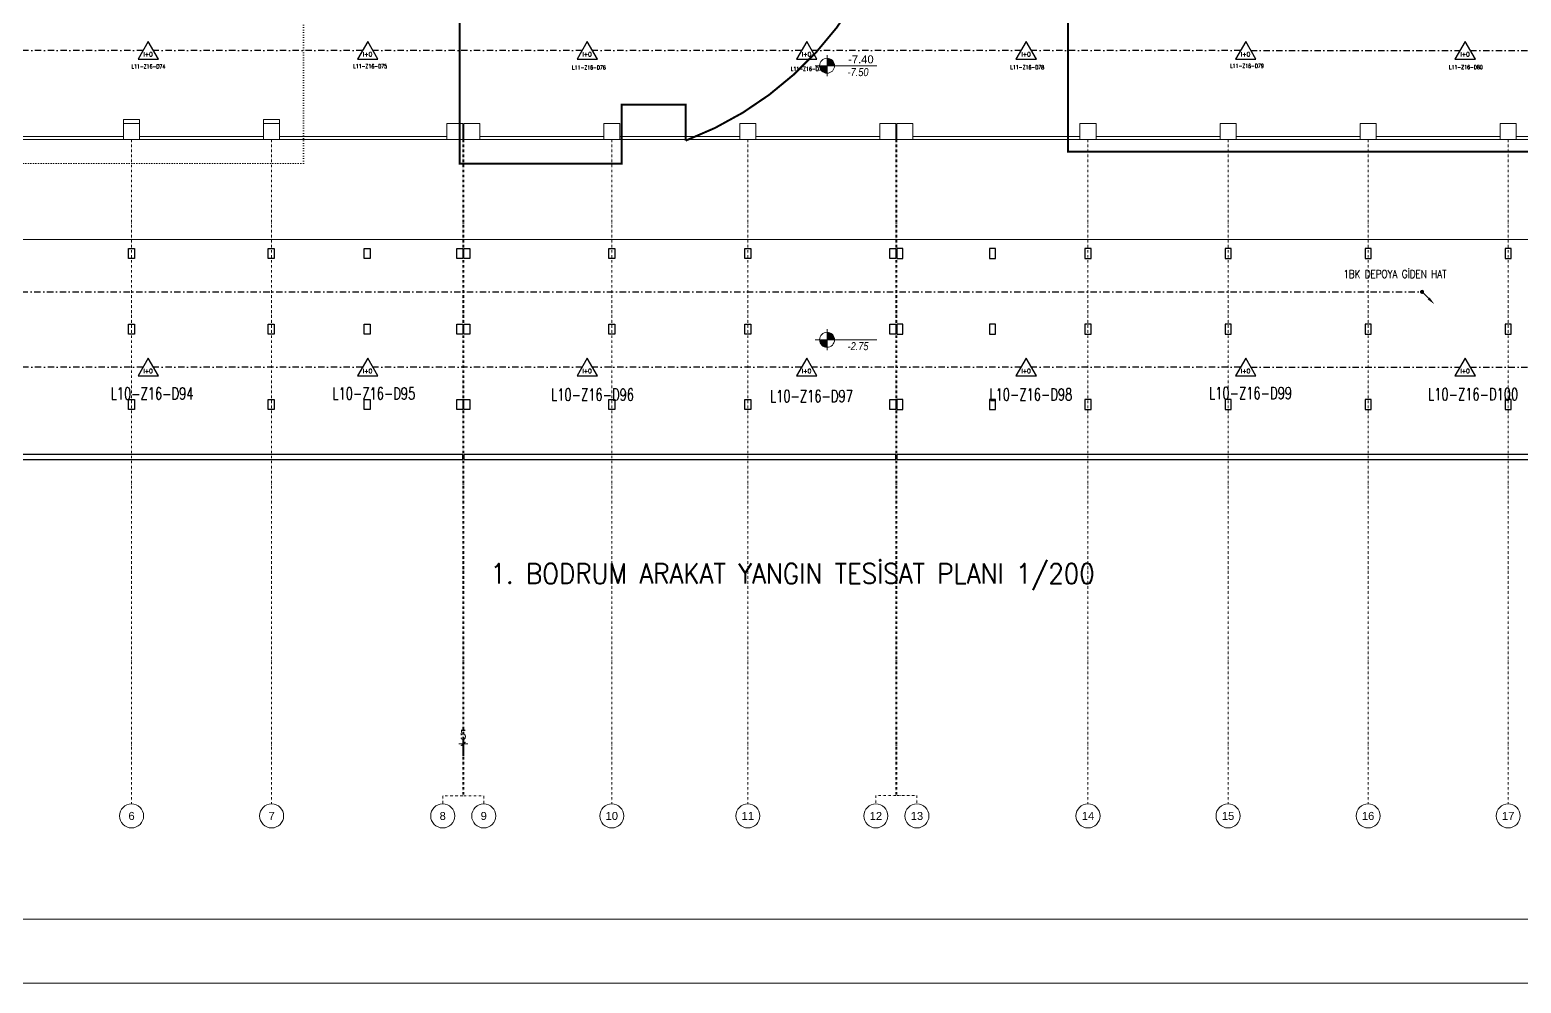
# Model space of a CAD drawing. Header units: metres. Extents: x -19121 to 152404, y -12107 to 29421.
# Drawn here: x 87191 to 94645, y -4219 to 549 of the extents above; entities that cross this region are included whole.
import ezdxf
from ezdxf.enums import TextEntityAlignment as Align

# ---------------------------------------------------------------- set-up
doc = ezdxf.new("R2010")
doc.units = ezdxf.units.M
doc.header["$LTSCALE"] = 50
doc.header["$MEASUREMENT"] = 0
for name, pattern in [('DASHDOT', [25.4, 12.7, -6.35, 0, -6.35]), ('DASHDOT2', [0.5, 0.25, -0.125, 0, -0.125]), ('DOT2', [0.125, 0, -0.125]), ('HIDDEN2', [4.7625, 3.175, -1.5875])]:
    doc.linetypes.add(name, pattern=pattern)
doc.layers.get('0').update_dxf_attribs({"color": 9, "lineweight": 9})
for name, color, linetype, lineweight in [('00', 9, 'Continuous', 9), ('01', 9, 'Continuous', 9), ('06D', 9, 'Continuous', 9), ('20', 9, 'DOT2', 9), ('21', 9, 'Continuous', 9), ('24', 9, 'DASHDOT2', 9), ('25', 9, 'Continuous', 9), ('40A', 9, 'Continuous', 9), ('E-DEDEKTÖR NUMARALARI', 20, 'Continuous', 30), ('E-KABLO', 7, 'Continuous', 30), ('E-KOMBİNE DEDEKTÖR (ISI+OPTİK DUMAN)', 7, 'Continuous', 30), ('E-OK', 3, 'Continuous', 30), ('E-YAZI', 7, 'Continuous', 30)]:
    doc.layers.add(name, color=color, linetype=linetype, lineweight=lineweight)
doc.styles.add('Arial', font='arial.ttf', dxfattribs={"height": 2.5})
doc.styles.add('E-YAZI', font='txttw.shx', dxfattribs={"height": 200})
doc.styles.add('MuuM_TEXT-ITALIC', font='ARIALNI.TTF')
doc.styles.add('MuuM_TEXT-STANDART', font='ARIALN.TTF')
doc.dimstyles.new('MuuM_DIM200', dxfattribs={"dimscale": 20, "dimtxt": 2, "dimasz": 1, "dimexe": 1, "dimexo": 1, "dimgap": 1, "dimtad": 1, "dimdec": 1, "dimrnd": 0.5, "dimdsep": 46, "dimtxsty": 'MuuM_TEXT-STANDART', "dimblk": 'ARCHTICK', "dimcen": 0, "dimdle": 0.15, "dimclrd": 256, "dimclre": 256, "dimclrt": 256, "dimadec": 0, "dimazin": 0, "dimtfac": 5, "dimtdec": 1, "dimtix": 1, "dimtmove": 2, "dimatfit": 3, "dimldrblk": 'DOT', "dimfxl": 3, "dimfxlon": 1, "dimtolj": 1, "dimlwd": -1, "dimlwe": -1, "dimarcsym": 0})

# ---------------------------------------------------------------- blocks, each defined once
blk = doc.blocks.new('0_aks')
at = {"linetype": 'Continuous'}
blk.add_circle((0, 0), 3, dxfattribs=at)
at = {"style": 'Arial'}
blk.add_attdef('AKS', text='', height=2, dxfattribs=at).set_placement((0, 0), align=Align.MIDDLE_CENTER)
blk = doc.blocks.new('_ArchTick')
at = {"color": 0, "linetype": 'ByBlock', "const_width": 0.15}
blk.add_lwpolyline([(-0.5, -0.5), (0.5, 0.5)], dxfattribs=at)
blk = doc.blocks.new('*D397')
at = {"layer": '25', "transparency": 16777216}
for p, q in [((89355, -3022.2), (89335, -3022.2)), ((89355, -3082.2), (89355, -3002.2)), ((89355, -3022.2), (89360, -3022.2)), ((89360, -3082.2), (89360, -3002.2)), ((89360, -3022.2), (89380, -3022.2))]:
    blk.add_line(p, q, dxfattribs=at)
at = {"layer": '25', "transparency": 16777216, "xscale": 20, "yscale": 20, "zscale": 20}
blk.add_blockref('_ArchTick', (89355, -3022.2), dxfattribs=at)
at = {"layer": '25', "transparency": 16777216, "xscale": 20, "yscale": 20, "zscale": 20, "rotation": 180}
blk.add_blockref('_ArchTick', (89360, -3022.2), dxfattribs=at)
at = {"layer": '25', "transparency": 16777216, "insert": (89357.5, -2976.8), "char_height": 50, "attachment_point": 5, "style": 'MuuM_TEXT-STANDART'}
blk.add_mtext('\\A1;5', dxfattribs=at)
blk = doc.blocks.new('_Dot')
at = {"color": 0, "linetype": 'ByBlock', "lineweight": -2}
blk.add_line((-0.5, 0), (-1, 0), dxfattribs=at)
at = {"color": 0, "linetype": 'ByBlock', "const_width": 0.5}
blk.add_lwpolyline([(-0.25, 0, 1), (0.25, 0, 1)], format="xyb", close=True, dxfattribs=at)
blk = doc.blocks.new('100_KOMBİNE DEDEKTÖR (ISI+OPTİK DUMAN) 085')
at = {"layer": 'E-KOMBİNE DEDEKTÖR (ISI+OPTİK DUMAN)', "color": 4}
blk.add_lwpolyline([(2.55, 0), (0, 4.42), (-2.55, 0)], close=True, dxfattribs=at)
at = {"layer": 'E-KOMBİNE DEDEKTÖR (ISI+OPTİK DUMAN)', "color": 3, "style": 'E-YAZI', "width": 0.8}
blk.add_text('I+O', height=1.102, dxfattribs=at).set_placement((-0.02, 1.22), align=Align.MIDDLE)
blk = doc.blocks.new('*U239')
at = {"layer": 'E-OK', "color": 3, "linetype": 'Continuous'}
blk.add_line((-98, -98), (0, 0), dxfattribs=at)
at = {"layer": 'E-OK', "color": 4, "linetype": 'Continuous', "const_width": 30}
blk.add_lwpolyline([(-15, 0, 1), (15, 0, 1)], format="xyb", close=True, dxfattribs=at)
at = {"layer": 'E-OK', "color": 3, "linetype": 'Continuous'}
blk.add_solid([(-84, -112), (-112, -84), (-183, -183)], dxfattribs=at)
blk = doc.blocks.new('p-kolon_80x80')
blk.add_lwpolyline([(-40, -40), (40, -40), (40, 40), (-40, 40)], close=True)
blk = doc.blocks.new('1.Bod.Ara.Sitatik Elk')
at = {"lineweight": -3}
for points in [[(875, -9175), (875, -10230), (5355, -10230), (5355, -10205), (900, -10205), (900, -9980), (905, -9980), (905, -9930), (900, -9930), (900, -9602.5), (905, -9602.5), (905, -9552.5), (900, -9552.5), (900, -9225), (905, -9225), (905, -9175)], [(3685, -9175), (3715, -9175), (3715, -9225), (3685, -9225)], [(4382.5, -9175), (4412.5, -9175), (4412.5, -9225), (4382.5, -9225)], [(4862.5, -9175), (4892.5, -9175), (4892.5, -9225), (4862.5, -9225)], [(5325, -9175), (5355, -9175), (5355, -9225), (5325, -9225)], [(5360, -9175), (5390, -9175), (5390, -9225), (5360, -9225)], [(6085, -9175), (6115, -9175), (6115, -9225), (6085, -9225)], [(6765, -9175), (6795, -9175), (6795, -9225), (6765, -9225)], [(7489.9, -9175), (7519.9, -9175), (7519.9, -9225), (7489.9, -9225)], [(7525, -10230), (11292.5, -10230), (11292.5, -9175), (11262.5, -9175), (11262.5, -9225), (11267.5, -9225), (11267.5, -9552.5), (11262.5, -9552.5), (11262.5, -9602.5), (11267.5, -9602.5), (11267.5, -9930), (11262.5, -9930), (11262.5, -9980), (11267.5, -9980), (11267.5, -10205), (7525, -10205)], [(7525, -9225), (7555, -9225), (7555, -9175), (7525, -9175)], [(7987.5, -9225), (8017.5, -9225), (8017.5, -9175), (7987.5, -9175)], [(8465, -9225), (8495, -9225), (8495, -9175), (8465, -9175)], [(9165, -9225), (9195, -9225), (9195, -9175), (9165, -9175)], [(9865, -9225), (9895, -9225), (9895, -9175), (9865, -9175)], [(10565, -9225), (10595, -9225), (10595, -9175), (10565, -9175)], [(3685, -9552.5), (3715, -9552.5), (3715, -9602.5), (3685, -9602.5)], [(4382.5, -9552.5), (4412.5, -9552.5), (4412.5, -9602.5), (4382.5, -9602.5)], [(4862.5, -9552.5), (4892.5, -9552.5), (4892.5, -9602.5), (4862.5, -9602.5)], [(5325, -9552.5), (5355, -9552.5), (5355, -9602.5), (5325, -9602.5)], [(5360, -9552.5), (5390, -9552.5), (5390, -9602.5), (5360, -9602.5)], [(6085, -9552.5), (6115, -9552.5), (6115, -9602.5), (6085, -9602.5)], [(6765, -9552.5), (6795, -9552.5), (6795, -9602.5), (6765, -9602.5)], [(7489.9, -9552.5), (7519.9, -9552.5), (7519.9, -9602.5), (7489.9, -9602.5)], [(7525, -9602.5), (7555, -9602.5), (7555, -9552.5), (7525, -9552.5)], [(7987.5, -9602.5), (8017.5, -9602.5), (8017.5, -9552.5), (7987.5, -9552.5)], [(8465, -9602.5), (8495, -9602.5), (8495, -9552.5), (8465, -9552.5)], [(9165, -9602.5), (9195, -9602.5), (9195, -9552.5), (9165, -9552.5)], [(9865, -9602.5), (9895, -9602.5), (9895, -9552.5), (9865, -9552.5)], [(10565, -9602.5), (10595, -9602.5), (10595, -9552.5), (10565, -9552.5)], [(3685, -9930), (3715, -9930), (3715, -9980), (3685, -9980)], [(4382.5, -9930), (4412.5, -9930), (4412.5, -9980), (4382.5, -9980)], [(4862.5, -9930), (4892.5, -9930), (4892.5, -9980), (4862.5, -9980)], [(5325, -9930), (5355, -9930), (5355, -9980), (5325, -9980)], [(5360, -9930), (5390, -9930), (5390, -9980), (5360, -9980)], [(6085, -9930), (6115, -9930), (6115, -9980), (6085, -9980)], [(6765, -9930), (6795, -9930), (6795, -9980), (6765, -9980)], [(7489.9, -9930), (7519.9, -9930), (7519.9, -9980), (7489.9, -9980)], [(7525, -9980), (7555, -9980), (7555, -9930), (7525, -9930)], [(7987.5, -9980), (8017.5, -9980), (8017.5, -9930), (7987.5, -9930)], [(8465, -9980), (8495, -9980), (8495, -9930), (8465, -9930)], [(9165, -9980), (9195, -9980), (9195, -9930), (9165, -9930)], [(9865, -9980), (9895, -9980), (9895, -9930), (9865, -9930)], [(10565, -9980), (10595, -9980), (10595, -9930), (10565, -9930)], [(5360, -10230), (7520.1, -10230), (7520.1, -10205), (5360, -10205)]]:
    blk.add_lwpolyline(points, close=True, dxfattribs=at)
at = {"layer": '01'}
for p in [(3700, -8590), (4400, -8590), (5315, -8590), (5400, -8590), (6100, -8590), (6780, -8590), (7480, -8590), (7565, -8590), (8480, -8590), (9180, -8590), (9880, -8590), (10580, -8590)]:
    blk.add_blockref('p-kolon_80x80', p, dxfattribs=at)
blk = doc.blocks.new('0_elevationtarget-p-bk')
h = blk.add_hatch(color=250)
h.paths.add_polyline_path([(1.88, 0, 0.414214), (0, 1.88), (0, 0)])
h.paths.add_polyline_path([(0, 0), (-1.88, 0, 0.414214), (0, -1.88)])
blk.add_line((0, -2.62), (0, 2.62))
blk.add_lwpolyline([(12.45, 0), (-3, 0)])
blk.add_circle((0, 0), 1.88)
at = {"style": 'Arial'}
blk.add_attdef('BITMISKOT', text='', height=2, dxfattribs=at).set_placement((4.5, 0), align=Align.BOTTOM_LEFT)
at = {"style": 'MuuM_TEXT-ITALIC'}
blk.add_attdef('FINISHINGFLOORLEVEL', text='', height=2, dxfattribs=at).set_placement((4.5, -0.59), align=Align.TOP_LEFT)
blk = doc.blocks.new('1.Bod.Ara.Mimari Elk')
at = {"layer": '00'}
for points in [[(3040, -8630), (3660, -8630), (3660, -8615), (3040, -8615)], [(3740, -8630), (4360, -8630), (4360, -8615), (3740, -8615)], [(4440, -8630), (5275, -8630), (5275, -8615), (4440, -8615)], [(5440, -8630), (6060, -8630), (6060, -8615), (5440, -8615)], [(6140, -8630), (6740, -8630), (6740, -8615), (6140, -8615)], [(6820, -8630), (7440, -8630), (7440, -8615), (6820, -8615)], [(7605, -8630), (8440, -8630), (8440, -8615), (7605, -8615)], [(8520, -8630), (9140, -8630), (9140, -8615), (8520, -8615)], [(9220, -8630), (9840, -8630), (9840, -8615), (9220, -8615)], [(9920, -8630), (10540, -8630), (10540, -8615), (9920, -8615)], [(10620, -8630), (11240, -8630), (11240, -8615), (10620, -8615)]]:
    blk.add_lwpolyline(points, close=True, dxfattribs=at)
at = {"layer": '01'}
for points in [[(3660, -8630), (3740, -8630), (3740, -8530), (3660, -8530)], [(4360, -8630), (4440, -8630), (4440, -8530), (4360, -8530)]]:
    blk.add_lwpolyline(points, close=True, dxfattribs=at)
at = {"layer": '06D'}
blk.add_lwpolyline([(905, -9130), (11262.5, -9130)], dxfattribs=at)
at = {"layer": '20', "ltscale": 2}
for p, q in [((4560, -8750), (4560, -6990)), ((740, -8750), (4560, -8750))]:
    blk.add_line(p, q, dxfattribs=at)
at = {"layer": '20', "ltscale": 2, "const_width": 10}
blk.add_lwpolyline([(8380, -5050), (8380, -8690), (12080, -8690), (12080, -6110), (9520, -6110), (9520, -5050)], close=True, dxfattribs=at)
blk.add_lwpolyline([(5340, -8750), (5340, -5330), (7540, -5330), (7540, -6950), (7540, -7350.38, -0.2628505), (6470, -8635), (6470, -8455), (6150, -8455), (6150, -8750)], format="xyb", close=True, dxfattribs=at)
at = {"layer": '20', "linetype": 'HIDDEN2', "ltscale": 0.1}
blk.add_lwpolyline([(1640, -8630), (11940, -8630)], dxfattribs=at)
at = {"layer": '21', "xscale": 20, "yscale": 20, "zscale": 20}
blk.add_blockref('0_elevationtarget-p-bk', (7175.81, -8260.67), dxfattribs=at).add_auto_attribs({'BITMISKOT': ' -7.40', 'FINISHINGFLOORLEVEL': ' -7.50'})
at = {"layer": '21'}
ref = blk.add_blockref('0_elevationtarget-p-bk', (7175.81, -9631.09), dxfattribs=dict(at, xscale=20, yscale=20, zscale=20))
ref.add_attrib('FINISHINGFLOORLEVEL', ' -2.75', dxfattribs={"layer": '0', "height": 40, "style": 'MuuM_TEXT-ITALIC'}).set_placement((7265.81, -9642.93), align=Align.TOP_LEFT)
blk = doc.blocks.new('p-akslar_yeni')
at = {"layer": '24'}
for points in [[(10115, -8575), (10115, -11897.2)], [(10815, -8575), (10815, -11897.2)], [(11770, -8575), (11770, -11857.2)], [(11775, -8575), (11775, -11857.2)], [(12515, -8575), (12515, -11897.2)], [(13195, -8575), (13195, -11897.2)], [(13935, -8575), (13935, -11854.6), (13835, -11854.6), (13835, -11897.2)], [(13940, -8575), (13940, -11854.6), (14040, -11854.6), (14040, -11897.2)], [(14895, -8575), (14895, -11897.2)], [(15595, -8575), (15595, -11897.2)], [(16295, -8575), (16295, -11897.2)], [(16995, -8575), (16995, -11897.2)], [(11770, -11857.2), (11670, -11857.2), (11670, -11897.2)], [(11775, -11857.2), (11875, -11857.2), (11875, -11897.2)]]:
    blk.add_lwpolyline(points, dxfattribs=at)
at = {"layer": '21', "xscale": 20, "yscale": 20, "zscale": 20}
for p, values in [((10115, -11957.2), {'AKS': '6'}), ((10815, -11957.2), {'AKS': '7'}), ((11670, -11957.2), {'AKS': '8'}), ((11875, -11957.2), {'AKS': '9'}), ((12515, -11957.2), {'AKS': '10'}), ((13195, -11957.2), {'AKS': '11'}), ((13835, -11957.2), {'AKS': '12'}), ((14040, -11957.2), {'AKS': '13'}), ((14895, -11957.2), {'AKS': '14'}), ((15595, -11957.2), {'AKS': '15'}), ((16295, -11957.2), {'AKS': '16'}), ((16995, -11957.2), {'AKS': '17'})]:
    blk.add_blockref('0_aks', p, dxfattribs=at).add_auto_attribs(values)

msp = doc.modelspace()

# ---------------------------------------------------------------- linework, layer by layer
at = {"layer": '24'}
for points in [[(89355, -3282.18), (89255, -3282.18), (89255, -3322.18)], [(89360, -3282.18), (89460, -3282.18), (89460, -3322.18)]]:
    msp.add_lwpolyline(points, dxfattribs=at)
at = {"layer": '40A'}
for points in [[(102159.28, -4218.56), (74159.28, -4218.56), (74159.28, 12601.44), (102159.28, 12601.44)], [(74479.28, 12281.44), (99999.52, 12281.44), (99999.52, -3898.56), (74479.28, -3898.56)]]:
    msp.add_lwpolyline(points, close=True, dxfattribs=at)
at = {"layer": 'E-KABLO', "color": 6, "linetype": 'DASHDOT', "ltscale": 0.05}
for p, q in [((87757.65, 446.28), (86711.65, 446.28)), ((88854.65, 446.28), (87808.65, 446.28)), ((89951.65, 446.28), (88905.65, 446.28)), ((91048.65, 446.28), (90002.65, 446.28)), ((92145.65, 446.28), (91099.65, 446.28)), ((93242.65, 446.28), (92196.65, 446.28)), ((93293.65, 446.28), (94339.65, 446.28)), ((94390.65, 446.28), (94875.01, 446.28)), ((85178.5, -761.49), (94149.54, -761.49)), ((87757.65, -1137.57), (86711.65, -1137.57)), ((88854.65, -1137.57), (87808.65, -1137.57)), ((89951.65, -1137.57), (88905.65, -1137.57)), ((91048.65, -1137.57), (90002.65, -1137.57)), ((92145.65, -1137.57), (91099.65, -1137.57)), ((93242.65, -1137.57), (92196.65, -1137.57)), ((93293.65, -1137.57), (94339.65, -1137.57)), ((94390.65, -1137.57), (94787.2, -1137.57))]:
    msp.add_line(p, q, dxfattribs=at)

# ---------------------------------------------------------------- block references
for name in ['1.Bod.Ara.Mimari Elk', '1.Bod.Ara.Sitatik Elk']:
    msp.add_blockref(name, (84000, 8630))
at = {"layer": '24'}
msp.add_blockref('p-akslar_yeni', (77585, 8575), dxfattribs=at)
at = {"layer": '24', "xscale": 20, "yscale": 20, "zscale": 20}
for p, values in [((87700, -3382.18), {'AKS': '6'}), ((88400, -3382.18), {'AKS': '7'}), ((89255, -3382.18), {'AKS': '8'}), ((89460, -3382.18), {'AKS': '9'}), ((90100, -3382.18), {'AKS': '10'}), ((90780, -3382.18), {'AKS': '11'}), ((91420, -3382.18), {'AKS': '12'}), ((91625, -3382.18), {'AKS': '13'}), ((92480, -3382.18), {'AKS': '14'}), ((93180, -3382.18), {'AKS': '15'}), ((93880, -3382.18), {'AKS': '16'}), ((94580, -3382.18), {'AKS': '17'})]:
    msp.add_blockref('0_aks', p, dxfattribs=at).add_auto_attribs(values)
at = {"layer": 'E-KOMBİNE DEDEKTÖR (ISI+OPTİK DUMAN)', "xscale": 20, "yscale": 20, "zscale": 20}
for p in [(87783.15, 402.11), (88880.15, 402.11), (89977.15, 402.11), (91074.15, 402.11), (92171.15, 402.11), (93268.15, 402.11), (94365.15, 402.11), (87783.15, -1181.73), (88880.15, -1181.73), (89977.15, -1181.73), (91074.15, -1181.73), (92171.15, -1181.73), (93268.15, -1181.73), (94365.15, -1181.73)]:
    msp.add_blockref('100_KOMBİNE DEDEKTÖR (ISI+OPTİK DUMAN) 085', p, dxfattribs=at)
at = {"layer": 'E-OK', "xscale": -0.34, "yscale": 0.34, "zscale": 0.34}
msp.add_blockref('*U239', (94149.54, -761.49), dxfattribs=at)

# ---------------------------------------------------------------- texts
at = {"layer": 'E-DEDEKTÖR NUMARALARI', "style": 'E-YAZI', "width": 0.7}
for s, height, p in [('L11-Z16-D74', 20, (87700, 355.9)), ('L11-Z16-D75', 20, (88808.19, 356.48)), ('L11-Z16-D79', 20, (93190.12, 358.44)), ('L11-Z16-D76', 20, (89901.54, 350.56)), ('L11-Z16-D77', 20, (90995.26, 343.38)), ('L11-Z16-D78', 20, (92092.09, 351.46)), ('L11-Z16-D80', 20, (94284.29, 352.37)), ('L10-Z16-D94', 60, (87595.46, -1300.02)), ('L10-Z16-D95', 60, (88703.65, -1299.44)), ('L10-Z16-D96', 60, (89797, -1305.35)), ('L10-Z16-D97', 60, (90890.72, -1312.54)), ('L10-Z16-D98', 60, (91987.55, -1304.45)), ('L10-Z16-D99', 60, (93085.58, -1297.48)), ('L10-Z16-D100', 60, (94179.75, -1303.55))]:
    msp.add_text(s, height=height, dxfattribs=at).set_placement(p)
at = {"layer": 'E-YAZI', "color": 3, "style": 'E-YAZI', "width": 0.8}
msp.add_text('1BK DEPOYA GİDEN HAT', height=40, dxfattribs=at).set_placement((93756.27, -692.37))
at = {"layer": 'E-YAZI', "color": 4, "style": 'E-YAZI', "width": 0.9}
msp.add_text('1. BODRUM ARAKAT YANGIN TESİSAT PLANI 1/200', height=100, dxfattribs=at).set_placement((89493.26, -2220.45))

# ---------------------------------------------------------------- dimensions: what is measured, and where the dimension line sits
at = {"layer": '25'}
dim = msp.add_linear_dim(base=(89360, -3022.18), p1=(89355, -3282.18), p2=(89360, -3282.18), dimstyle='MuuM_DIM200', override={"dimtxt": 2.5}, dxfattribs=at)
dim.commit()
dim.dimension.update_dxf_attribs({"geometry": '*D397', "text_midpoint": (89357.5, -2976.75)})

doc.saveas('drawing.dxf')
